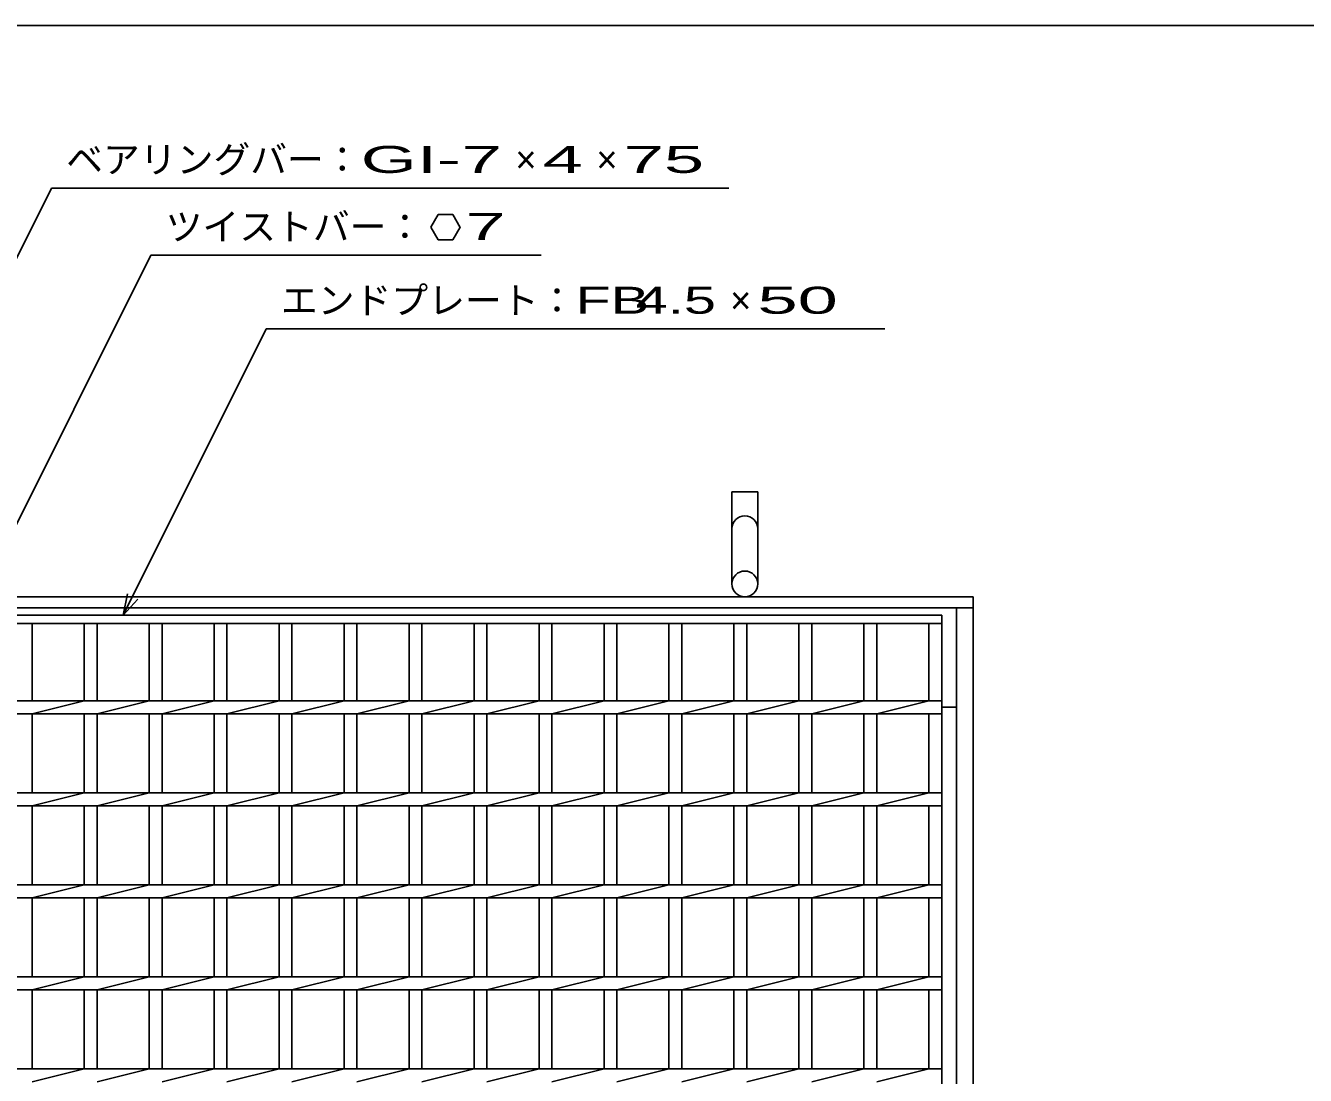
# Model space of a CAD drawing. Units: millimetres, scale not verified. Extents: x -1456 to 1385, y -1026 to 843.
# Drawn here: x -879 to -183, y 272 to 843 of the extents above; entities that cross this region are included whole.
import ezdxf
from ezdxf.enums import TextEntityAlignment as Align

# ---------------------------------------------------------------- set-up
doc = ezdxf.new("R2010")
doc.units = ezdxf.units.MM
doc.header["$LTSCALE"] = 8
for name, color, linetype, lineweight in [('0_2', 150, 'Continuous', 25), ('16', 3, 'Continuous', 25), ('19', 6, 'Continuous', 25), ('22', 4, 'Continuous', 25)]:
    doc.layers.add(name, color=color, linetype=linetype, lineweight=lineweight)
doc.styles.add('ベクトル', font='')
doc.styles.get('ベクトル').set_extended_font_data('ベクトル')

msp = doc.modelspace()

# ---------------------------------------------------------------- linework, layer by layer
at = {"layer": '0_2'}
msp.add_line((-1383.2, 842.8), (1384.8, 842.8), dxfattribs=at)
at = {"layer": '16'}
for p, q in [((-1094, 522.5), (-381, 522.5)), ((-381, 522.5), (-381, 518)), ((-381, 518), (-1094, 518)), ((-882.2, 518), (-875.2, 518)), ((-875.2, 476), (-875.2, 518)), ((-846.9, 476), (-846.9, 518)), ((-846.9, 518), (-839.9, 518)), ((-839.9, 476), (-839.9, 518)), ((-811.6, 476), (-811.6, 518)), ((-811.6, 518), (-804.6, 518)), ((-804.6, 476), (-804.6, 518)), ((-776.3, 476), (-776.3, 518)), ((-776.3, 518), (-769.3, 518)), ((-769.3, 476), (-769.3, 518)), ((-741, 476), (-741, 518)), ((-741, 518), (-734, 518)), ((-734, 476), (-734, 518)), ((-705.7, 476), (-705.7, 518)), ((-705.7, 518), (-698.7, 518)), ((-698.7, 476), (-698.7, 518)), ((-670.4, 476), (-670.4, 518)), ((-670.4, 518), (-663.4, 518)), ((-663.4, 476), (-663.4, 518)), ((-635.1, 476), (-635.1, 518)), ((-635.1, 518), (-628.1, 518)), ((-628.1, 476), (-628.1, 518)), ((-599.8, 476), (-599.8, 518)), ((-599.8, 518), (-592.8, 518)), ((-592.8, 476), (-592.8, 518)), ((-564.5, 476), (-564.5, 518)), ((-564.5, 518), (-557.5, 518)), ((-557.5, 476), (-557.5, 518)), ((-529.2, 476), (-529.2, 518)), ((-529.2, 518), (-522.2, 518)), ((-522.2, 476), (-522.2, 518)), ((-493.9, 476), (-493.9, 518)), ((-493.9, 518), (-486.9, 518)), ((-486.9, 476), (-486.9, 518)), ((-458.6, 476), (-458.6, 518)), ((-458.6, 518), (-451.6, 518)), ((-451.6, 476), (-451.6, 518)), ((-423.3, 476), (-423.3, 518)), ((-423.3, 518), (-416.3, 518)), ((-416.3, 476), (-416.3, 518)), ((-388, 476), (-388, 518)), ((-388, 518), (-381, 518)), ((-381, -273), (-381, 518)), ((-1094, 476), (-381, 476)), ((-875.2, 469), (-846.9, 476)), ((-839.9, 469), (-811.6, 476)), ((-804.6, 469), (-776.3, 476)), ((-769.3, 469), (-741, 476)), ((-734, 469), (-705.7, 476)), ((-698.7, 469), (-670.4, 476)), ((-663.4, 469), (-635.1, 476)), ((-628.1, 469), (-599.8, 476)), ((-592.8, 469), (-564.5, 476)), ((-557.5, 469), (-529.2, 476)), ((-522.2, 469), (-493.9, 476)), ((-486.9, 469), (-458.6, 476)), ((-451.6, 469), (-423.3, 476)), ((-416.3, 469), (-388, 476)), ((-381, 469), (-381, 476)), ((-1094, 469), (-381, 469)), ((-875.2, 426), (-875.2, 469)), ((-846.9, 426), (-846.9, 469)), ((-839.9, 426), (-839.9, 469)), ((-811.6, 426), (-811.6, 469)), ((-804.6, 426), (-804.6, 469)), ((-776.3, 426), (-776.3, 469)), ((-769.3, 426), (-769.3, 469)), ((-741, 426), (-741, 469)), ((-734, 426), (-734, 469)), ((-705.7, 426), (-705.7, 469)), ((-698.7, 426), (-698.7, 469)), ((-670.4, 426), (-670.4, 469)), ((-663.4, 426), (-663.4, 469)), ((-635.1, 426), (-635.1, 469)), ((-628.1, 426), (-628.1, 469)), ((-599.8, 426), (-599.8, 469)), ((-592.8, 426), (-592.8, 469)), ((-564.5, 426), (-564.5, 469)), ((-557.5, 426), (-557.5, 469)), ((-529.2, 426), (-529.2, 469)), ((-522.2, 426), (-522.2, 469)), ((-493.9, 426), (-493.9, 469)), ((-486.9, 426), (-486.9, 469)), ((-458.6, 426), (-458.6, 469)), ((-451.6, 426), (-451.6, 469)), ((-423.3, 426), (-423.3, 469)), ((-416.3, 426), (-416.3, 469)), ((-388, 426), (-388, 469)), ((-1094, 426), (-381, 426)), ((-875.2, 419), (-846.9, 426)), ((-839.9, 419), (-811.6, 426)), ((-804.6, 419), (-776.3, 426)), ((-769.3, 419), (-741, 426)), ((-734, 419), (-705.7, 426)), ((-698.7, 419), (-670.4, 426)), ((-663.4, 419), (-635.1, 426)), ((-628.1, 419), (-599.8, 426)), ((-592.8, 419), (-564.5, 426)), ((-557.5, 419), (-529.2, 426)), ((-522.2, 419), (-493.9, 426)), ((-486.9, 419), (-458.6, 426)), ((-451.6, 419), (-423.3, 426)), ((-416.3, 419), (-388, 426)), ((-381, 419), (-381, 426)), ((-1094, 419), (-381, 419)), ((-875.2, 376), (-875.2, 419)), ((-846.9, 376), (-846.9, 419)), ((-839.9, 376), (-839.9, 419)), ((-811.6, 376), (-811.6, 419)), ((-804.6, 376), (-804.6, 419)), ((-776.3, 376), (-776.3, 419)), ((-769.3, 376), (-769.3, 419)), ((-741, 376), (-741, 419)), ((-734, 376), (-734, 419)), ((-705.7, 376), (-705.7, 419)), ((-698.7, 376), (-698.7, 419)), ((-670.4, 376), (-670.4, 419)), ((-663.4, 376), (-663.4, 419)), ((-635.1, 376), (-635.1, 419)), ((-628.1, 376), (-628.1, 419)), ((-599.8, 376), (-599.8, 419)), ((-592.8, 376), (-592.8, 419)), ((-564.5, 376), (-564.5, 419)), ((-557.5, 376), (-557.5, 419)), ((-529.2, 376), (-529.2, 419)), ((-522.2, 376), (-522.2, 419)), ((-493.9, 376), (-493.9, 419)), ((-486.9, 376), (-486.9, 419)), ((-458.6, 376), (-458.6, 419)), ((-451.6, 376), (-451.6, 419)), ((-423.3, 376), (-423.3, 419)), ((-416.3, 376), (-416.3, 419)), ((-388, 376), (-388, 419)), ((-1094, 376), (-381, 376)), ((-875.2, 369), (-846.9, 376)), ((-839.9, 369), (-811.6, 376)), ((-804.6, 369), (-776.3, 376)), ((-769.3, 369), (-741, 376)), ((-734, 369), (-705.7, 376)), ((-698.7, 369), (-670.4, 376)), ((-663.4, 369), (-635.1, 376)), ((-628.1, 369), (-599.8, 376)), ((-592.8, 369), (-564.5, 376)), ((-557.5, 369), (-529.2, 376)), ((-522.2, 369), (-493.9, 376)), ((-486.9, 369), (-458.6, 376)), ((-451.6, 369), (-423.3, 376)), ((-416.3, 369), (-388, 376)), ((-381, 369), (-381, 376)), ((-1094, 369), (-381, 369)), ((-875.2, 326), (-875.2, 369)), ((-846.9, 326), (-846.9, 369)), ((-839.9, 326), (-839.9, 369)), ((-811.6, 326), (-811.6, 369)), ((-804.6, 326), (-804.6, 369)), ((-776.3, 326), (-776.3, 369)), ((-769.3, 326), (-769.3, 369)), ((-741, 326), (-741, 369)), ((-734, 326), (-734, 369)), ((-705.7, 326), (-705.7, 369)), ((-698.7, 326), (-698.7, 369)), ((-670.4, 326), (-670.4, 369)), ((-663.4, 326), (-663.4, 369)), ((-635.1, 326), (-635.1, 369)), ((-628.1, 326), (-628.1, 369)), ((-599.8, 326), (-599.8, 369)), ((-592.8, 326), (-592.8, 369)), ((-564.5, 326), (-564.5, 369)), ((-557.5, 326), (-557.5, 369)), ((-529.2, 326), (-529.2, 369)), ((-522.2, 326), (-522.2, 369)), ((-493.9, 326), (-493.9, 369)), ((-486.9, 326), (-486.9, 369)), ((-458.6, 326), (-458.6, 369)), ((-451.6, 326), (-451.6, 369)), ((-423.3, 326), (-423.3, 369)), ((-416.3, 326), (-416.3, 369)), ((-388, 326), (-388, 369)), ((-1094, 326), (-381, 326)), ((-875.2, 319), (-846.9, 326)), ((-839.9, 319), (-811.6, 326)), ((-804.6, 319), (-776.3, 326)), ((-769.3, 319), (-741, 326)), ((-734, 319), (-705.7, 326)), ((-698.7, 319), (-670.4, 326)), ((-663.4, 319), (-635.1, 326)), ((-628.1, 319), (-599.8, 326)), ((-592.8, 319), (-564.5, 326)), ((-557.5, 319), (-529.2, 326)), ((-522.2, 319), (-493.9, 326)), ((-486.9, 319), (-458.6, 326)), ((-451.6, 319), (-423.3, 326)), ((-416.3, 319), (-388, 326)), ((-381, 319), (-381, 326)), ((-1094, 319), (-381, 319)), ((-875.2, 276), (-875.2, 319)), ((-846.9, 276), (-846.9, 319)), ((-839.9, 276), (-839.9, 319)), ((-811.6, 276), (-811.6, 319)), ((-804.6, 276), (-804.6, 319)), ((-776.3, 276), (-776.3, 319)), ((-769.3, 276), (-769.3, 319)), ((-741, 276), (-741, 319)), ((-734, 276), (-734, 319)), ((-705.7, 276), (-705.7, 319)), ((-698.7, 276), (-698.7, 319)), ((-670.4, 276), (-670.4, 319)), ((-663.4, 276), (-663.4, 319)), ((-635.1, 276), (-635.1, 319)), ((-628.1, 276), (-628.1, 319)), ((-599.8, 276), (-599.8, 319)), ((-592.8, 276), (-592.8, 319)), ((-564.5, 276), (-564.5, 319)), ((-557.5, 276), (-557.5, 319)), ((-529.2, 276), (-529.2, 319)), ((-522.2, 276), (-522.2, 319)), ((-493.9, 276), (-493.9, 319)), ((-486.9, 276), (-486.9, 319)), ((-458.6, 276), (-458.6, 319)), ((-451.6, 276), (-451.6, 319)), ((-423.3, 276), (-423.3, 319)), ((-416.3, 276), (-416.3, 319)), ((-388, 276), (-388, 319)), ((-1094, 276), (-381, 276)), ((-875.2, 269), (-846.9, 276)), ((-839.9, 269), (-811.6, 276)), ((-804.6, 269), (-776.3, 276)), ((-769.3, 269), (-741, 276)), ((-734, 269), (-705.7, 276)), ((-698.7, 269), (-670.4, 276)), ((-663.4, 269), (-635.1, 276)), ((-628.1, 269), (-599.8, 276)), ((-592.8, 269), (-564.5, 276)), ((-557.5, 269), (-529.2, 276)), ((-522.2, 269), (-493.9, 276)), ((-486.9, 269), (-458.6, 276)), ((-451.6, 269), (-423.3, 276)), ((-416.3, 269), (-388, 276)), ((-381, 269), (-381, 276))]:
    msp.add_line(p, q, dxfattribs=at)
at = {"layer": '19'}
for p, q in [((-495, 539.5), (-495, 589.5)), ((-495, 589.5), (-481, 589.5)), ((-481, 539.5), (-481, 589.5)), ((-1111, 532.5), (-364, 532.5)), ((-364, -287.5), (-364, 532.5)), ((-1111, 526.5), (-364, 526.5)), ((-373, -281.5), (-373, 526.5)), ((-381, 472.5), (-373, 472.5))]:
    msp.add_line(p, q, dxfattribs=at)
msp.add_circle((-488, 539.5), 7, dxfattribs=at)
msp.add_arc((-488, 569.5), 7, 0, 180, dxfattribs=at)
at = {"layer": '22'}
for p, q in [((-1016.4, 451), (-864.65, 754.5)), ((-864.65, 754.5), (-496.65, 754.5)), ((-654.65, 740.212), (-658.65, 733.284)), ((-646.65, 740.212), (-654.65, 740.212)), ((-642.65, 733.2), (-646.65, 740.212)), ((-658.65, 733.284), (-654.65, 726.356)), ((-646.65, 726.356), (-642.65, 733.284)), ((-654.65, 726.356), (-646.65, 726.356)), ((-931.65, 476), (-810.65, 718)), ((-810.65, 718), (-598.65, 718)), ((-825.75, 522.5), (-748, 678)), ((-748, 678), (-412, 678)), ((-825.75, 522.5), (-823.35, 534.18)), ((-825.75, 522.5), (-817.75, 531.3))]:
    msp.add_line(p, q, dxfattribs=at)

# ---------------------------------------------------------------- texts
at = {"layer": '22', "color": 2, "style": 'ベクトル'}
for s, p in [('ベアリングバー：', (-856.65, 770.1)), ('×', (-612.65, 770.1)), ('×', (-568.65, 770.1)), ('ツイストバー：', (-802.65, 733.6)), ('エンドプレート：', (-740, 693.6)), ('×', (-496, 693.6))]:
    msp.add_text(s, height=14.66, dxfattribs=at).set_placement(p, align=Align.MIDDLE_LEFT)
for s, width, p in [('GI-', 2, (-696.65, 770.1)), (' 7 ', 2, (-652.65, 770.1)), (' 4 ', 2, (-608.65, 770.1)), (' 75 ', 2, (-564.65, 770.1)), (' 7 ', 2, (-650.65, 733.684)), ('FB', 1.6, (-580, 693.6)), (' 4.5 ', 1.6, (-556, 693.6)), (' 50 ', 2, (-492, 693.6))]:
    msp.add_text(s, height=14.66, dxfattribs=dict(at, width=width)).set_placement(p, align=Align.MIDDLE_LEFT)

doc.saveas('drawing.dxf')
